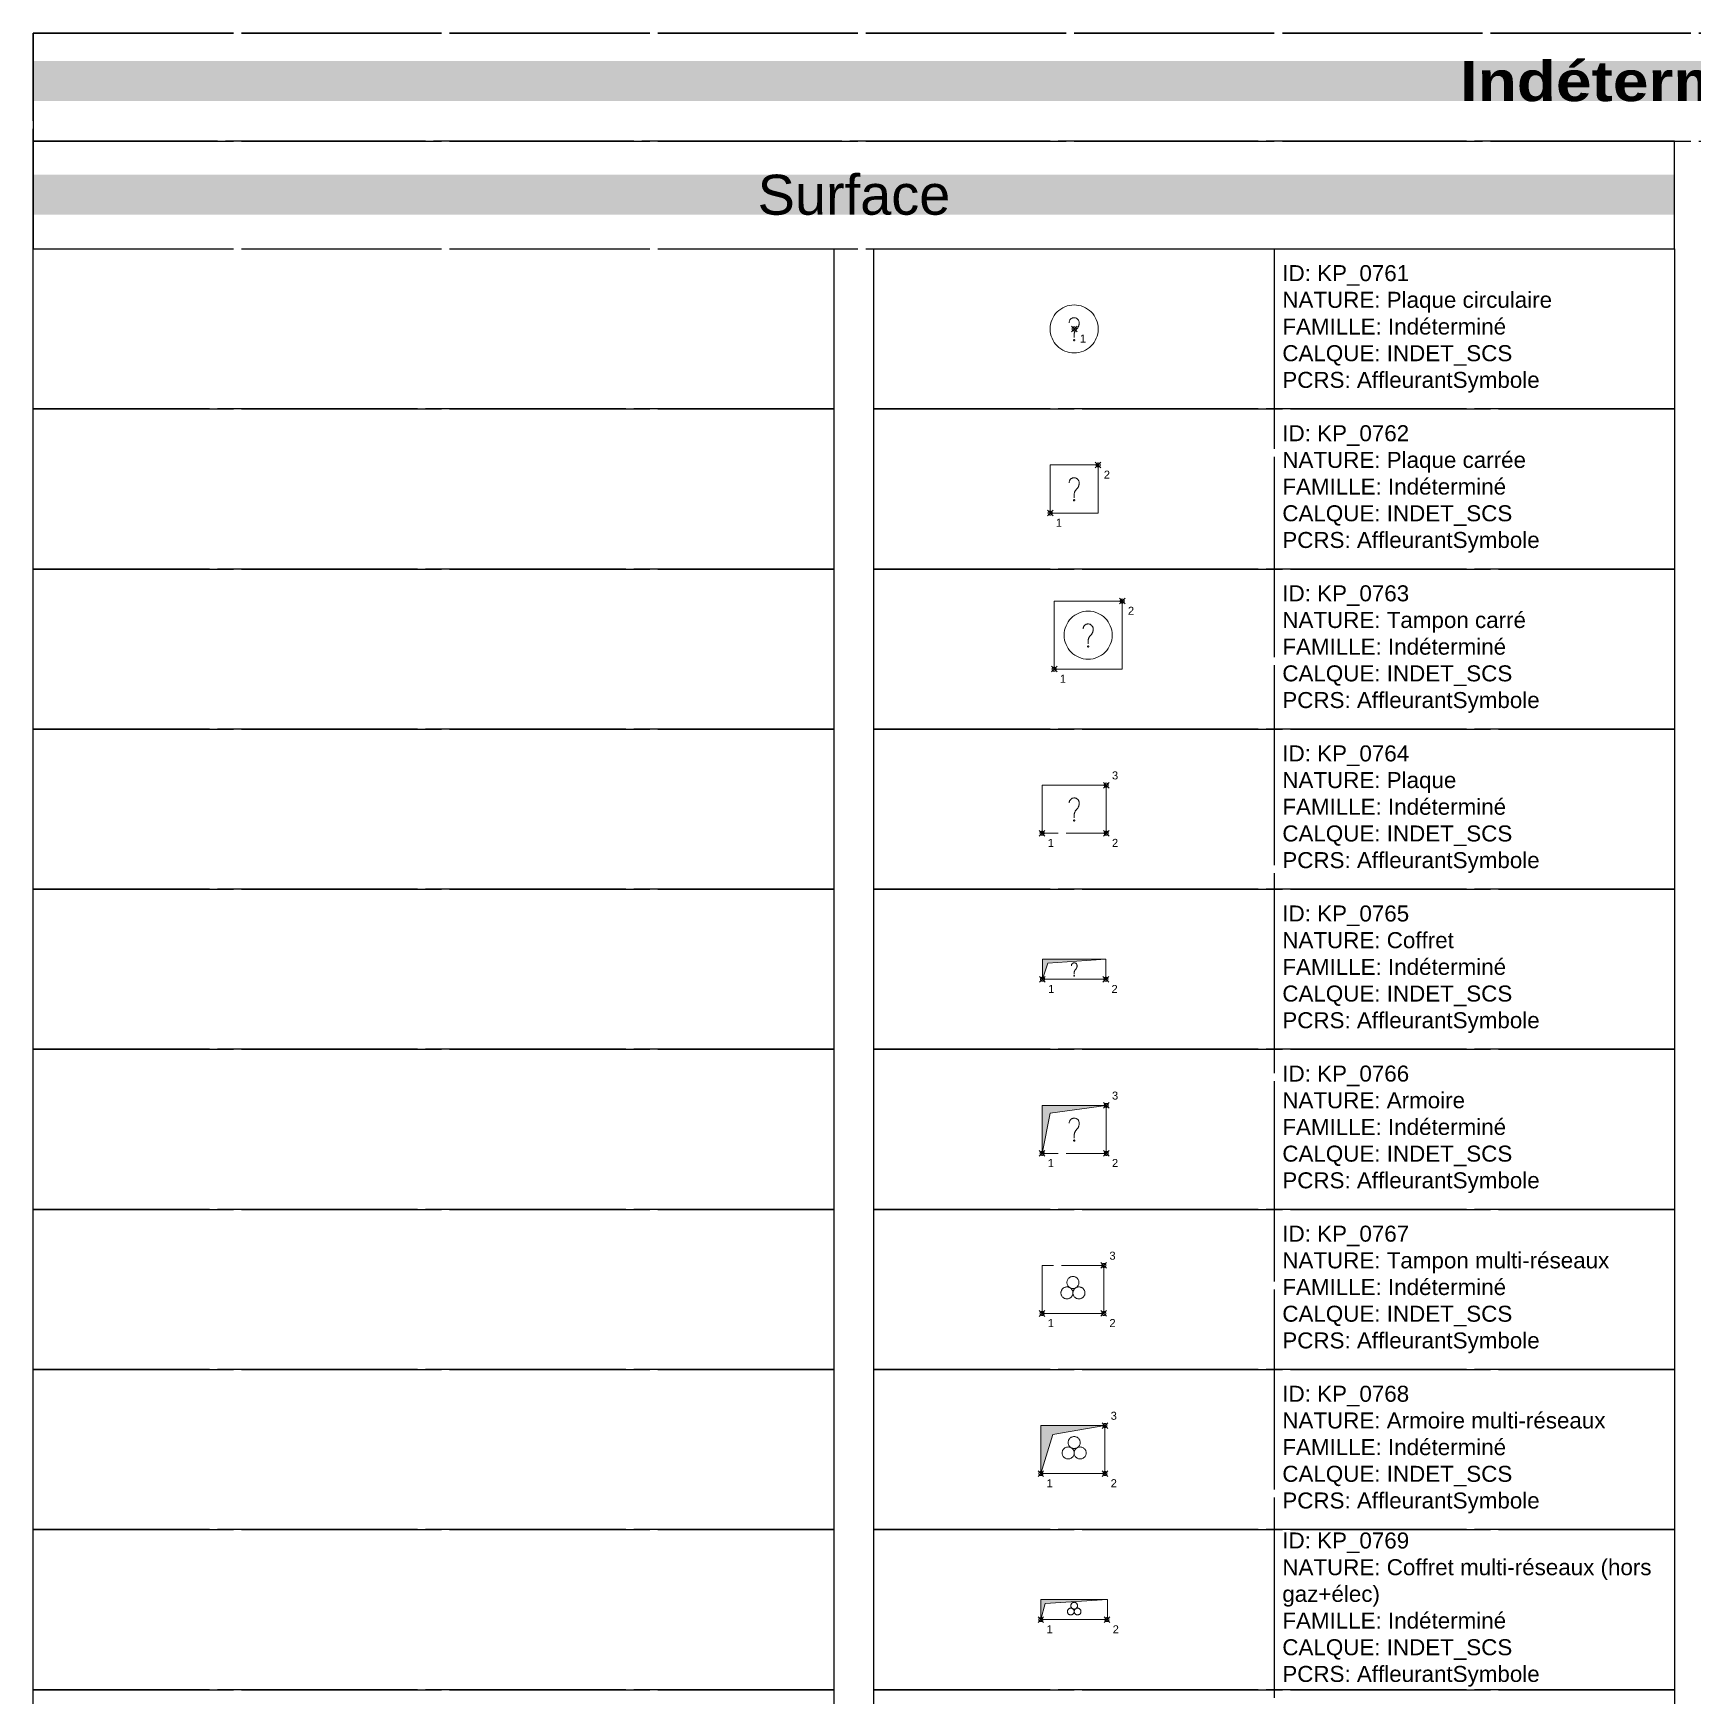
# Model space of a CAD drawing. Header units: metres. Extents: x 3067 to 3319, y 1703 to 1914.
# Drawn here: x 3277.05 to 3297.8, y 1832.46 to 1853.25 of the extents above; entities that cross this region are included whole.
import ezdxf

# ---------------------------------------------------------------- set-up
doc = ezdxf.new("R2010")
doc.units = ezdxf.units.M
doc.linetypes.add('Socle_Continu', pattern=[2.5, 2.5, 0])
doc.layers.get('0').update_dxf_attribs({"lineweight": 30})
for name, color, linetype, lineweight in [('1', 7, 'Socle_Continu', 30), ('3_sens et nbr de points', 7, 'Socle_Continu', 5), ('INDET_SCS', 7, 'Socle_Continu', 13)]:
    doc.layers.add(name, color=color, linetype=linetype, lineweight=lineweight)
doc.styles.get("Standard").update_dxf_attribs({"font": 'arial.ttf'})

# ---------------------------------------------------------------- blocks, each defined once
blk = doc.blocks.new('KP_0761')
at = {"layer": 'INDET_SCS', "linetype": 'Socle_Continu', "flags": 128}
blk.add_lwpolyline([(-0.063, 0.078, -1), (0.062, 0.078, -0.209077), (0.03, -0.003, 0.201083), (0, -0.074), (0, -0.109)], format="xyb", dxfattribs=at)
at = {"layer": 'INDET_SCS', "linetype": 'Socle_Continu'}
blk.add_lwpolyline([(-0.006, -0.135, 0.098491), (-0.007, -0.138, 0.098491), (-0.008, -0.141, 0.098491), (-0.007, -0.144, 0.098491), (-0.006, -0.146, 0.098491), (-0.003, -0.148, 0.098491), (0, -0.148, 0.098491), (0.003, -0.148, 0.098491), (0.006, -0.146, 0.098491), (0.007, -0.144, 0.098491), (0.008, -0.141, 0.098491), (0.007, -0.138, 0.098491), (0.006, -0.135, 0.098491), (0.003, -0.133, 0.098491), (0, -0.133, 0.098491), (-0.003, -0.133, 0.098491)], format="xyb", close=True, dxfattribs=at)
blk.add_lwpolyline([(-0.006, -0.135, 0.098491), (-0.007, -0.138, 0.098491), (-0.008, -0.141, 0.098491), (-0.007, -0.144, 0.098491), (-0.006, -0.146, 0.098491), (-0.003, -0.148, 0.098491), (0, -0.148, 0.098491), (0.003, -0.148, 0.098491), (0.006, -0.146, 0.098491), (0.007, -0.144, 0.098491), (0.008, -0.141, 0.098491), (0.007, -0.138, 0.098491), (0.006, -0.135, 0.098491), (0.003, -0.133, 0.098491), (0, -0.133, 0.098491), (-0.003, -0.133, 0.098491)], format="xyb", close=True, dxfattribs=at)
blk.add_circle((0, 0), 0.3, dxfattribs=at)
at = {"layer": 'INDET_SCS', "linetype": 'Socle_Continu', "flags": 9}
for tag, p in [('ID', (0.753, 0.601)), ('NATURE', (0.753, 0.28)), ('FAMILLE', (0.753, -0.041)), ('CALQUE', (0.753, -0.362)), ('PCRS', (0.753, -0.684))]:
    blk.add_attdef(tag, p, '', height=0.2, dxfattribs=at)
blk = doc.blocks.new('KP_0763')
at = {"layer": 'INDET_SCS', "linetype": 'Socle_Continu'}
blk.add_lwpolyline([(0, 0), (0.85, 0), (0.85, 0.85), (0, 0.85)], close=True, dxfattribs=at)
at = {"layer": 'INDET_SCS', "linetype": 'Socle_Continu', "flags": 128}
blk.add_lwpolyline([(0.362, 0.503, -1), (0.487, 0.503, -0.209077), (0.455, 0.422, 0.201083), (0.425, 0.351), (0.425, 0.316)], format="xyb", dxfattribs=at)
at = {"layer": 'INDET_SCS', "linetype": 'Socle_Continu'}
blk.add_lwpolyline([(0.419, 0.29, 0.098491), (0.418, 0.287, 0.098491), (0.417, 0.284, 0.098491), (0.418, 0.281, 0.098491), (0.419, 0.279, 0.098491), (0.422, 0.277, 0.098491), (0.425, 0.277, 0.098491), (0.428, 0.277, 0.098491), (0.431, 0.279, 0.098491), (0.432, 0.281, 0.098491), (0.433, 0.284, 0.098491), (0.432, 0.287, 0.098491), (0.431, 0.29, 0.098491), (0.428, 0.292, 0.098491), (0.425, 0.292, 0.098491), (0.422, 0.292, 0.098491)], format="xyb", close=True, dxfattribs=at)
blk.add_circle((0.425, 0.425), 0.3, dxfattribs=at)
at = {"layer": 'INDET_SCS', "linetype": 'Socle_Continu', "flags": 9}
for tag, p in [('ID', (1.165, 0.865)), ('NATURE', (1.165, 0.544)), ('FAMILLE', (1.165, 0.223)), ('CALQUE', (1.165, -0.099)), ('PCRS', (1.165, -0.42))]:
    blk.add_attdef(tag, p, '', height=0.2, dxfattribs=at)
blk = doc.blocks.new('KP_0764')
at = {"layer": 'INDET_SCS', "linetype": 'Socle_Continu', "flags": 128}
blk.add_lwpolyline([(0, 0), (0, 0.6), (0.801, 0.6), (0.801, 0)], close=True, dxfattribs=at)
blk.add_lwpolyline([(0.338, 0.378, -1), (0.463, 0.378, -0.209077), (0.431, 0.297, 0.201083), (0.401, 0.226), (0.401, 0.191)], format="xyb", dxfattribs=at)
at = {"layer": 'INDET_SCS', "linetype": 'Socle_Continu'}
blk.add_lwpolyline([(0.395, 0.165, 0.098491), (0.393, 0.162, 0.098491), (0.393, 0.159, 0.098491), (0.393, 0.156, 0.098491), (0.395, 0.154, 0.098491), (0.398, 0.152, 0.098491), (0.401, 0.152, 0.098491), (0.404, 0.152, 0.098491), (0.406, 0.154, 0.098491), (0.408, 0.156, 0.098491), (0.408, 0.159, 0.098491), (0.408, 0.162, 0.098491), (0.406, 0.165, 0.098491), (0.404, 0.167, 0.098491), (0.401, 0.167, 0.098491), (0.398, 0.167, 0.098491)], format="xyb", close=True, dxfattribs=at)
blk.add_lwpolyline([(0.395, 0.165, 0.098491), (0.393, 0.162, 0.098491), (0.393, 0.159, 0.098491), (0.393, 0.156, 0.098491), (0.395, 0.154, 0.098491), (0.398, 0.152, 0.098491), (0.401, 0.152, 0.098491), (0.404, 0.152, 0.098491), (0.406, 0.154, 0.098491), (0.408, 0.156, 0.098491), (0.408, 0.159, 0.098491), (0.408, 0.162, 0.098491), (0.406, 0.165, 0.098491), (0.404, 0.167, 0.098491), (0.401, 0.167, 0.098491), (0.398, 0.167, 0.098491)], format="xyb", close=True, dxfattribs=at)
at = {"layer": 'INDET_SCS', "linetype": 'Socle_Continu', "flags": 9}
for tag, p in [('ID', (1.254, 0.86)), ('NATURE', (1.254, 0.539)), ('FAMILLE', (1.254, 0.218)), ('CALQUE', (1.254, -0.103)), ('PCRS', (1.254, -0.425))]:
    blk.add_attdef(tag, p, '', height=0.2, dxfattribs=at)
blk = doc.blocks.new('KP_0765')
at = {"layer": 'INDET_SCS', "linetype": 'Socle_Continu'}
blk.add_hatch(color=256, dxfattribs=at).paths.add_polyline_path([(0, 0), (0, 0.25), (0.791, 0.25), (0.068, 0.201)])
at = {"layer": 'INDET_SCS', "linetype": 'Socle_Continu', "flags": 128}
blk.add_lwpolyline([(0, 0.25), (0, 0), (0.791, 0), (0.791, 0.25)], close=True, dxfattribs=at)
at = {"layer": 'INDET_SCS', "linetype": 'Socle_Continu'}
blk.add_lwpolyline([(0, 0), (0, 0.25), (0.791, 0.25), (0.068, 0.201)], close=True, dxfattribs=at)
at = {"layer": 'INDET_SCS', "linetype": 'Socle_Continu', "flags": 128}
blk.add_lwpolyline([(0.36, 0.17, -1), (0.431, 0.17, -0.209077), (0.413, 0.123, 0.201083), (0.396, 0.082), (0.396, 0.062)], format="xyb", dxfattribs=at)
at = {"layer": 'INDET_SCS', "linetype": 'Socle_Continu'}
blk.add_lwpolyline([(0.392, 0.047, 0.098491), (0.391, 0.046, 0.098491), (0.391, 0.044, 0.098491), (0.391, 0.043, 0.098491), (0.392, 0.041, 0.098491), (0.394, 0.04, 0.098491), (0.396, 0.04, 0.098491), (0.397, 0.04, 0.098491), (0.399, 0.041, 0.098491), (0.4, 0.043, 0.098491), (0.4, 0.044, 0.098491), (0.4, 0.046, 0.098491), (0.399, 0.047, 0.098491), (0.397, 0.048, 0.098491), (0.396, 0.049, 0.098491), (0.394, 0.048, 0.098491)], format="xyb", close=True, dxfattribs=at)
blk.add_lwpolyline([(0.392, 0.047, 0.098491), (0.391, 0.046, 0.098491), (0.391, 0.044, 0.098491), (0.391, 0.043, 0.098491), (0.392, 0.041, 0.098491), (0.394, 0.04, 0.098491), (0.396, 0.04, 0.098491), (0.397, 0.04, 0.098491), (0.399, 0.041, 0.098491), (0.4, 0.043, 0.098491), (0.4, 0.044, 0.098491), (0.4, 0.046, 0.098491), (0.399, 0.047, 0.098491), (0.397, 0.048, 0.098491), (0.396, 0.049, 0.098491), (0.394, 0.048, 0.098491)], format="xyb", close=True, dxfattribs=at)
at = {"layer": 'INDET_SCS', "linetype": 'Socle_Continu', "flags": 9}
for tag, p in [('ID', (1.222, 0.72)), ('NATURE', (1.222, 0.398)), ('FAMILLE', (1.222, 0.077)), ('CALQUE', (1.222, -0.244)), ('PCRS', (1.222, -0.565))]:
    blk.add_attdef(tag, p, '', height=0.2, dxfattribs=at)
blk = doc.blocks.new('KP_0766')
at = {"layer": 'INDET_SCS', "linetype": 'Socle_Continu'}
blk.add_hatch(color=256, dxfattribs=at).paths.add_polyline_path([(0, 0), (0, 0.6), (0.801, 0.6), (0.1, 0.501)])
at = {"layer": 'INDET_SCS', "linetype": 'Socle_Continu', "flags": 128}
blk.add_lwpolyline([(0, 0), (0, 0.6), (0.801, 0.6), (0.801, 0)], close=True, dxfattribs=at)
at = {"layer": 'INDET_SCS', "linetype": 'Socle_Continu'}
blk.add_lwpolyline([(0, 0), (0, 0.6), (0.801, 0.6), (0.1, 0.501)], close=True, dxfattribs=at)
at = {"layer": 'INDET_SCS', "linetype": 'Socle_Continu', "flags": 128}
blk.add_lwpolyline([(0.338, 0.378, -1), (0.463, 0.378, -0.209077), (0.431, 0.297, 0.201083), (0.401, 0.226), (0.401, 0.191)], format="xyb", dxfattribs=at)
at = {"layer": 'INDET_SCS', "linetype": 'Socle_Continu'}
blk.add_lwpolyline([(0.395, 0.165, 0.098491), (0.393, 0.162, 0.098491), (0.393, 0.159, 0.098491), (0.393, 0.156, 0.098491), (0.395, 0.154, 0.098491), (0.398, 0.152, 0.098491), (0.401, 0.152, 0.098491), (0.404, 0.152, 0.098491), (0.406, 0.154, 0.098491), (0.408, 0.156, 0.098491), (0.408, 0.159, 0.098491), (0.408, 0.162, 0.098491), (0.406, 0.165, 0.098491), (0.404, 0.167, 0.098491), (0.401, 0.167, 0.098491), (0.398, 0.167, 0.098491)], format="xyb", close=True, dxfattribs=at)
blk.add_lwpolyline([(0.395, 0.165, 0.098491), (0.393, 0.162, 0.098491), (0.393, 0.159, 0.098491), (0.393, 0.156, 0.098491), (0.395, 0.154, 0.098491), (0.398, 0.152, 0.098491), (0.401, 0.152, 0.098491), (0.404, 0.152, 0.098491), (0.406, 0.154, 0.098491), (0.408, 0.156, 0.098491), (0.408, 0.159, 0.098491), (0.408, 0.162, 0.098491), (0.406, 0.165, 0.098491), (0.404, 0.167, 0.098491), (0.401, 0.167, 0.098491), (0.398, 0.167, 0.098491)], format="xyb", close=True, dxfattribs=at)
at = {"layer": 'INDET_SCS', "linetype": 'Socle_Continu', "flags": 9}
for tag, p in [('ID', (1.203, 0.856)), ('NATURE', (1.203, 0.535)), ('FAMILLE', (1.203, 0.214)), ('CALQUE', (1.203, -0.108)), ('PCRS', (1.203, -0.429))]:
    blk.add_attdef(tag, p, '', height=0.2, dxfattribs=at)
blk = doc.blocks.new('KP_0767')
at = {"layer": 'INDET_SCS', "linetype": 'Socle_Continu', "flags": 128}
blk.add_lwpolyline([(0, 0.6), (0, 0), (0.77, 0), (0.77, 0.6)], close=True, dxfattribs=at)
at = {"layer": 'INDET_SCS', "linetype": 'Socle_Continu'}
for centre in [(0.385, 0.387), (0.31, 0.257), (0.46, 0.257)]:
    blk.add_circle(centre, 0.075, dxfattribs=at)
at = {"layer": 'INDET_SCS', "linetype": 'Socle_Continu', "flags": 9}
for tag, p in [('ID', (1.236, 0.952)), ('NATURE', (1.236, 0.63)), ('FAMILLE', (1.236, 0.309)), ('CALQUE', (1.236, -0.012)), ('PCRS', (1.236, -0.334))]:
    blk.add_attdef(tag, p, '', height=0.2, dxfattribs=at)
blk = doc.blocks.new('KP_0768')
at = {"layer": 'INDET_SCS', "linetype": 'Socle_Continu'}
blk.add_hatch(color=256, dxfattribs=at).paths.add_polyline_path([(0, 0), (0, 0.6), (0.801, 0.6), (0.15, 0.488)])
for p, q in [((0, 0), (0, 0.6)), ((0, 0.6), (0.801, 0.6)), ((0.801, 0), (0.801, 0.6)), ((0.801, 0), (0, 0))]:
    blk.add_line(p, q, dxfattribs=at)
blk.add_lwpolyline([(0, 0), (0, 0.6), (0.801, 0.6), (0.15, 0.488)], close=True, dxfattribs=at)
for centre in [(0.416, 0.387), (0.341, 0.257), (0.491, 0.257)]:
    blk.add_circle(centre, 0.075, dxfattribs=at)
at = {"layer": 'INDET_SCS', "linetype": 'Socle_Continu', "flags": 9}
for tag, p in [('ID', (1.221, 0.885)), ('NATURE', (1.221, 0.564)), ('FAMILLE', (1.221, 0.243)), ('CALQUE', (1.221, -0.079)), ('PCRS', (1.221, -0.4))]:
    blk.add_attdef(tag, p, '', height=0.2, dxfattribs=at)
blk = doc.blocks.new('KP_0769')
at = {"layer": 'INDET_SCS', "linetype": 'Socle_Continu'}
blk.add_hatch(color=256, dxfattribs=at).paths.add_polyline_path([(0, 0), (0, 0.25), (0.833, 0.25), (0.055, 0.2)])
at = {"layer": 'INDET_SCS', "linetype": 'Socle_Continu', "flags": 128}
blk.add_lwpolyline([(0, 0.25), (0, 0), (0.833, 0), (0.833, 0.25)], close=True, dxfattribs=at)
at = {"layer": 'INDET_SCS', "linetype": 'Socle_Continu'}
blk.add_lwpolyline([(0, 0), (0, 0.25), (0.833, 0.25), (0.055, 0.2)], close=True, dxfattribs=at)
for centre in [(0.416, 0.174), (0.374, 0.101), (0.459, 0.101)]:
    blk.add_circle(centre, 0.0423, dxfattribs=at)
at = {"layer": 'INDET_SCS', "linetype": 'Socle_Continu', "flags": 9}
for tag, p in [('ID', (1.251, 0.721)), ('NATURE', (1.251, 0.399)), ('FAMILLE', (1.251, 0.078)), ('CALQUE', (1.251, -0.243)), ('PCRS', (1.251, -0.565))]:
    blk.add_attdef(tag, p, '', height=0.2, dxfattribs=at)
blk = doc.blocks.new('KP_0762')
at = {"layer": 'INDET_SCS', "linetype": 'Socle_Continu'}
for p, q in [((0, 0.6), (0.599, 0.6)), ((0, 0.6), (0, 0)), ((0.599, 0.6), (0.6, 0)), ((0.6, 0), (0, 0))]:
    blk.add_line(p, q, dxfattribs=at)
at = {"layer": 'INDET_SCS', "linetype": 'Socle_Continu', "flags": 128}
blk.add_lwpolyline([(0.237, 0.378, -1), (0.362, 0.378, -0.209077), (0.33, 0.297, 0.201083), (0.3, 0.226), (0.3, 0.191)], format="xyb", dxfattribs=at)
at = {"layer": 'INDET_SCS', "linetype": 'Socle_Continu'}
blk.add_lwpolyline([(0.294, 0.165, 0.098491), (0.293, 0.163, 0.098491), (0.292, 0.16, 0.098491), (0.293, 0.157, 0.098491), (0.294, 0.154, 0.098491), (0.297, 0.152, 0.098491), (0.3, 0.152, 0.098491), (0.303, 0.152, 0.098491), (0.305, 0.154, 0.098491), (0.307, 0.157, 0.098491), (0.308, 0.16, 0.098491), (0.307, 0.163, 0.098491), (0.305, 0.165, 0.098491), (0.303, 0.167, 0.098491), (0.3, 0.167, 0.098491), (0.297, 0.167, 0.098491)], format="xyb", close=True, dxfattribs=at)
blk.add_lwpolyline([(0.294, 0.165, 0.098491), (0.293, 0.163, 0.098491), (0.292, 0.16, 0.098491), (0.293, 0.157, 0.098491), (0.294, 0.154, 0.098491), (0.297, 0.152, 0.098491), (0.3, 0.152, 0.098491), (0.303, 0.152, 0.098491), (0.305, 0.154, 0.098491), (0.307, 0.157, 0.098491), (0.308, 0.16, 0.098491), (0.307, 0.163, 0.098491), (0.305, 0.165, 0.098491), (0.303, 0.167, 0.098491), (0.3, 0.167, 0.098491), (0.297, 0.167, 0.098491)], format="xyb", close=True, dxfattribs=at)
at = {"layer": 'INDET_SCS', "linetype": 'Socle_Continu', "flags": 9}
for tag, p in [('ID', (1.095, 0.988)), ('NATURE', (1.095, 0.667)), ('FAMILLE', (1.095, 0.345)), ('CALQUE', (1.095, 0.024)), ('PCRS', (1.095, -0.297))]:
    blk.add_attdef(tag, p, '', height=0.2, dxfattribs=at)

msp = doc.modelspace()

# ---------------------------------------------------------------- linework, layer by layer
at = {"linetype": 'Socle_Continu'}
msp.add_line((3292.549, 1850.56), (3292.549, 1810.56), dxfattribs=at)
for points in [[(3277.049, 1851.906), (3318.549, 1851.906), (3318.549, 1853.253), (3277.049, 1853.253)], [(3277.049, 1850.56), (3297.549, 1850.56), (3297.549, 1851.906), (3277.049, 1851.906)], [(3277.049, 1850.56), (3287.049, 1850.56), (3287.049, 1848.56), (3277.049, 1848.56)], [(3287.549, 1850.56), (3297.549, 1850.56), (3297.549, 1848.56), (3287.549, 1848.56)], [(3277.049, 1848.56), (3287.049, 1848.56), (3287.049, 1846.56), (3277.049, 1846.56)], [(3287.549, 1848.56), (3297.549, 1848.56), (3297.549, 1846.56), (3287.549, 1846.56)], [(3277.049, 1846.56), (3287.049, 1846.56), (3287.049, 1844.56), (3277.049, 1844.56)], [(3287.549, 1846.56), (3297.549, 1846.56), (3297.549, 1844.56), (3287.549, 1844.56)], [(3277.049, 1844.56), (3287.049, 1844.56), (3287.049, 1842.56), (3277.049, 1842.56)], [(3287.549, 1844.56), (3297.549, 1844.56), (3297.549, 1842.56), (3287.549, 1842.56)], [(3277.049, 1842.56), (3287.049, 1842.56), (3287.049, 1840.56), (3277.049, 1840.56)], [(3287.549, 1842.56), (3297.549, 1842.56), (3297.549, 1840.56), (3287.549, 1840.56)], [(3277.049, 1840.56), (3287.049, 1840.56), (3287.049, 1838.56), (3277.049, 1838.56)], [(3287.549, 1840.56), (3297.549, 1840.56), (3297.549, 1838.56), (3287.549, 1838.56)], [(3277.049, 1838.56), (3287.049, 1838.56), (3287.049, 1836.56), (3277.049, 1836.56)], [(3287.549, 1838.56), (3297.549, 1838.56), (3297.549, 1836.56), (3287.549, 1836.56)], [(3277.049, 1836.56), (3287.049, 1836.56), (3287.049, 1834.56), (3277.049, 1834.56)], [(3287.549, 1836.56), (3297.549, 1836.56), (3297.549, 1834.56), (3287.549, 1834.56)], [(3277.049, 1834.56), (3287.049, 1834.56), (3287.049, 1832.56), (3277.049, 1832.56)], [(3287.549, 1834.56), (3297.549, 1834.56), (3297.549, 1832.56), (3287.549, 1832.56)], [(3277.049, 1832.56), (3287.049, 1832.56), (3287.049, 1830.56), (3277.049, 1830.56)], [(3287.549, 1832.56), (3297.549, 1832.56), (3297.549, 1830.56), (3287.549, 1830.56)]]:
    msp.add_lwpolyline(points, close=True, dxfattribs=at)
at = {"layer": '1', "color": 250, "linetype": 'Socle_Continu'}
msp.add_lwpolyline([(3277.049, 1853.253), (3318.549, 1853.253), (3318.549, 1810.56), (3277.049, 1810.56)], close=True, dxfattribs=at)
at = {"layer": '3_sens et nbr de points', "linetype": 'Socle_Continu'}
for p, q in [((3290.014, 1849.595), (3290.085, 1849.524)), ((3290.014, 1849.595), (3290.085, 1849.524)), ((3290.014, 1849.524), (3290.085, 1849.595)), ((3290.313, 1847.895), (3290.384, 1847.825)), ((3290.313, 1847.895), (3290.384, 1847.825)), ((3290.313, 1847.825), (3290.384, 1847.895)), ((3289.714, 1847.295), (3289.785, 1847.224)), ((3289.714, 1847.295), (3289.785, 1847.224)), ((3289.714, 1847.224), (3289.785, 1847.295)), ((3290.614, 1846.195), (3290.685, 1846.124)), ((3290.614, 1846.195), (3290.685, 1846.124)), ((3290.614, 1846.124), (3290.685, 1846.195)), ((3289.764, 1845.345), (3289.835, 1845.274)), ((3289.764, 1845.345), (3289.835, 1845.274)), ((3289.764, 1845.274), (3289.835, 1845.345)), ((3290.415, 1843.895), (3290.485, 1843.824)), ((3290.415, 1843.895), (3290.485, 1843.824)), ((3290.415, 1843.824), (3290.485, 1843.895)), ((3289.613, 1843.295), (3289.684, 1843.224)), ((3289.613, 1843.295), (3289.684, 1843.224)), ((3289.613, 1843.224), (3289.684, 1843.295)), ((3290.415, 1843.295), (3290.485, 1843.224)), ((3290.415, 1843.224), (3290.485, 1843.295)), ((3289.618, 1841.47), (3289.689, 1841.399)), ((3289.618, 1841.47), (3289.689, 1841.399)), ((3289.618, 1841.399), (3289.689, 1841.47)), ((3290.409, 1841.47), (3290.48, 1841.399)), ((3290.409, 1841.399), (3290.48, 1841.47)), ((3290.415, 1839.895), (3290.485, 1839.824)), ((3290.415, 1839.895), (3290.485, 1839.824)), ((3290.415, 1839.824), (3290.485, 1839.895)), ((3289.613, 1839.295), (3289.684, 1839.224)), ((3289.613, 1839.295), (3289.684, 1839.224)), ((3289.613, 1839.224), (3289.684, 1839.295)), ((3290.415, 1839.296), (3290.485, 1839.225)), ((3290.415, 1839.225), (3290.485, 1839.296)), ((3290.383, 1837.895), (3290.454, 1837.824)), ((3290.383, 1837.895), (3290.454, 1837.824)), ((3290.383, 1837.824), (3290.454, 1837.895)), ((3289.613, 1837.295), (3289.684, 1837.224)), ((3289.613, 1837.295), (3289.684, 1837.224)), ((3289.613, 1837.224), (3289.684, 1837.295)), ((3290.383, 1837.296), (3290.454, 1837.225)), ((3290.383, 1837.225), (3290.454, 1837.296)), ((3290.399, 1835.895), (3290.47, 1835.824)), ((3290.399, 1835.895), (3290.47, 1835.824)), ((3290.399, 1835.824), (3290.47, 1835.895)), ((3289.598, 1835.295), (3289.668, 1835.224)), ((3289.598, 1835.295), (3289.668, 1835.224)), ((3289.598, 1835.224), (3289.668, 1835.295)), ((3290.399, 1835.295), (3290.47, 1835.224)), ((3290.399, 1835.224), (3290.47, 1835.295)), ((3289.598, 1833.47), (3289.668, 1833.399)), ((3289.598, 1833.47), (3289.668, 1833.399)), ((3289.598, 1833.399), (3289.668, 1833.47)), ((3290.424, 1833.47), (3290.495, 1833.399)), ((3290.424, 1833.399), (3290.495, 1833.47))]:
    msp.add_line(p, q, dxfattribs=at)
for centre in [(3290.049, 1849.56), (3290.349, 1847.86), (3289.749, 1847.26), (3290.649, 1846.159), (3289.799, 1845.309), (3290.45, 1843.86), (3289.649, 1843.26), (3290.45, 1843.26), (3289.654, 1841.435), (3290.445, 1841.435), (3290.45, 1839.86), (3289.649, 1839.26), (3290.45, 1839.26), (3290.419, 1837.86), (3289.649, 1837.26), (3290.419, 1837.26), (3290.434, 1835.86), (3289.633, 1835.26), (3290.434, 1835.26), (3289.633, 1833.435), (3290.459, 1833.435)]:
    msp.add_circle(centre, 0.025, dxfattribs=at)

# ---------------------------------------------------------------- block references
at = {"layer": 'INDET_SCS', "linetype": 'Socle_Continu'}
for name, p in [('KP_0761', (3290.049, 1849.56)), ('KP_0762', (3289.749, 1847.26)), ('KP_0763', (3289.799, 1845.309)), ('KP_0764', (3289.649, 1843.26)), ('KP_0765', (3289.654, 1841.435)), ('KP_0766', (3289.649, 1839.26)), ('KP_0767', (3289.649, 1837.26)), ('KP_0768', (3289.633, 1835.26)), ('KP_0769', (3289.633, 1833.435))]:
    msp.add_blockref(name, p, dxfattribs=at)

# ---------------------------------------------------------------- texts
at = {"linetype": 'Socle_Continu', "char_height": 0.5, "attachment_point": 5, "bg_fill": 1, "box_fill_scale": 1, "bg_fill_transparency": 0}
for s, insert, width, bg_fill_color in [('{\\fArial Black|b0|i0|c0|p34;\\C256;\\c16777215;Indéterminé (K)}', (3297.799, 1852.58), 41.5, 250), ('\\pxqc;Surface', (3287.299, 1851.233), 20.5, 254)]:
    msp.add_mtext(s, dxfattribs=dict(at, insert=insert, width=width, bg_fill_color=bg_fill_color))
at = {"linetype": 'Socle_Continu', "char_height": 0.2, "width": 4.9, "attachment_point": 4}
for s, insert in [('ID: KP_0761\\PNATURE: Plaque circulaire\\PFAMILLE: Indéterminé\\PCALQUE: INDET_SCS\\PPCRS: AffleurantSymbole', (3292.649, 1849.56)), ('ID: KP_0762\\PNATURE: Plaque carrée\\PFAMILLE: Indéterminé\\PCALQUE: INDET_SCS\\PPCRS: AffleurantSymbole', (3292.649, 1847.56)), ('ID: KP_0763\\PNATURE: Tampon carré\\PFAMILLE: Indéterminé\\PCALQUE: INDET_SCS\\PPCRS: AffleurantSymbole', (3292.649, 1845.56)), ('ID: KP_0764\\PNATURE: Plaque\\PFAMILLE: Indéterminé\\PCALQUE: INDET_SCS\\PPCRS: AffleurantSymbole', (3292.649, 1843.56)), ('ID: KP_0765\\PNATURE: Coffret\\PFAMILLE: Indéterminé\\PCALQUE: INDET_SCS\\PPCRS: AffleurantSymbole', (3292.649, 1841.56)), ('ID: KP_0766\\PNATURE: Armoire\\PFAMILLE: Indéterminé\\PCALQUE: INDET_SCS\\PPCRS: AffleurantSymbole', (3292.649, 1839.56)), ('ID: KP_0767\\PNATURE: Tampon multi-réseaux\\PFAMILLE: Indéterminé\\PCALQUE: INDET_SCS\\PPCRS: AffleurantSymbole', (3292.649, 1837.56)), ('ID: KP_0768\\PNATURE: Armoire multi-réseaux\\PFAMILLE: Indéterminé\\PCALQUE: INDET_SCS\\PPCRS: AffleurantSymbole', (3292.649, 1835.56)), ('ID: KP_0769\\PNATURE: Coffret multi-réseaux (hors gaz+élec)\\PFAMILLE: Indéterminé\\PCALQUE: INDET_SCS\\PPCRS: AffleurantSymbole', (3292.649, 1833.56))]:
    msp.add_mtext(s, dxfattribs=dict(at, insert=insert))
at = {"layer": '3_sens et nbr de points', "linetype": 'Socle_Continu', "char_height": 0.1, "attachment_point": 1}
for s, insert in [('1', (3290.12, 1849.489)), ('2', (3290.419, 1847.789)), ('1', (3289.82, 1847.189)), ('2', (3290.72, 1846.089)), ('1', (3289.87, 1845.239)), ('3', (3290.521, 1844.032)), ('1', (3289.719, 1843.189)), ('2', (3290.521, 1843.189)), ('1', (3289.724, 1841.364)), ('2', (3290.515, 1841.364)), ('3', (3290.521, 1840.032)), ('1', (3289.719, 1839.189)), ('2', (3290.521, 1839.19)), ('3', (3290.489, 1838.032)), ('1', (3289.719, 1837.189)), ('2', (3290.489, 1837.19)), ('3', (3290.505, 1836.032)), ('1', (3289.704, 1835.189)), ('2', (3290.505, 1835.189)), ('1', (3289.704, 1833.364)), ('2', (3290.53, 1833.364))]:
    msp.add_mtext_dynamic_manual_height_columns(s, width=0.17351, gutter_width=1, heights=[0], dxfattribs=dict(at, insert=insert))

doc.saveas('drawing.dxf')
